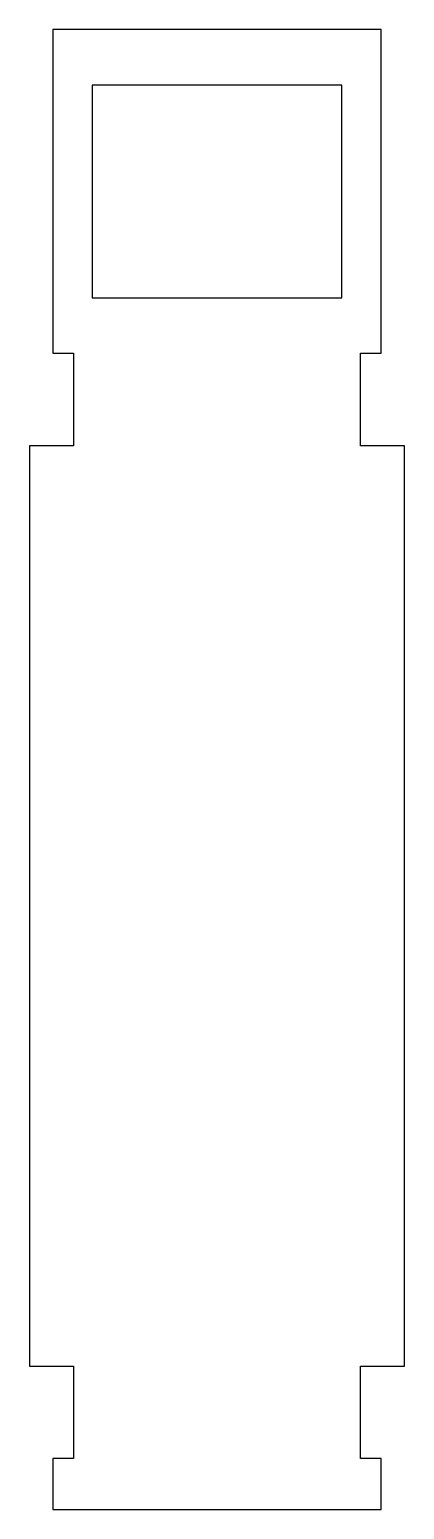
# Model space of a CAD drawing. Header units: millimetres. Extents: x -5 to 36, y -6 to 154.
import ezdxf

# ---------------------------------------------------------------- set-up
doc = ezdxf.new("R2010")
doc.units = ezdxf.units.MM

msp = doc.modelspace()

# ---------------------------------------------------------------- linework, layer by layer
at = {"color": 7, "linetype": 'Continuous', "lineweight": 25}
for p, q in [((33.25, 154.5), (-2.25, 154.5)), ((-2.25, 154.5), (-2.25, 119.5)), ((33.25, 119.5), (33.25, 154.5)), ((29, 148.5), (2, 148.5)), ((2, 148.5), (2, 125.5)), ((29, 125.5), (29, 148.5)), ((2, 125.5), (29, 125.5)), ((-2.25, 119.5), (0, 119.5)), ((0, 119.5), (0, 109.5)), ((31, 109.5), (31, 119.5)), ((31, 119.5), (33.25, 119.5)), ((0, 109.5), (-4.75, 109.5)), ((-4.75, 109.5), (-4.75, 10)), ((35.75, 109.5), (31, 109.5)), ((35.75, 10), (35.75, 109.5)), ((-4.75, 10), (0, 10)), ((0, 10), (0, 0)), ((31, 0), (31, 10)), ((31, 10), (35.75, 10)), ((0, 0), (-2.25, 0)), ((-2.25, 0), (-2.25, -5.5)), ((33.25, 0), (31, 0)), ((33.25, -5.5), (33.25, 0)), ((-2.25, -5.5), (33.25, -5.5))]:
    msp.add_line(p, q, dxfattribs=at)

doc.saveas('drawing.dxf')
